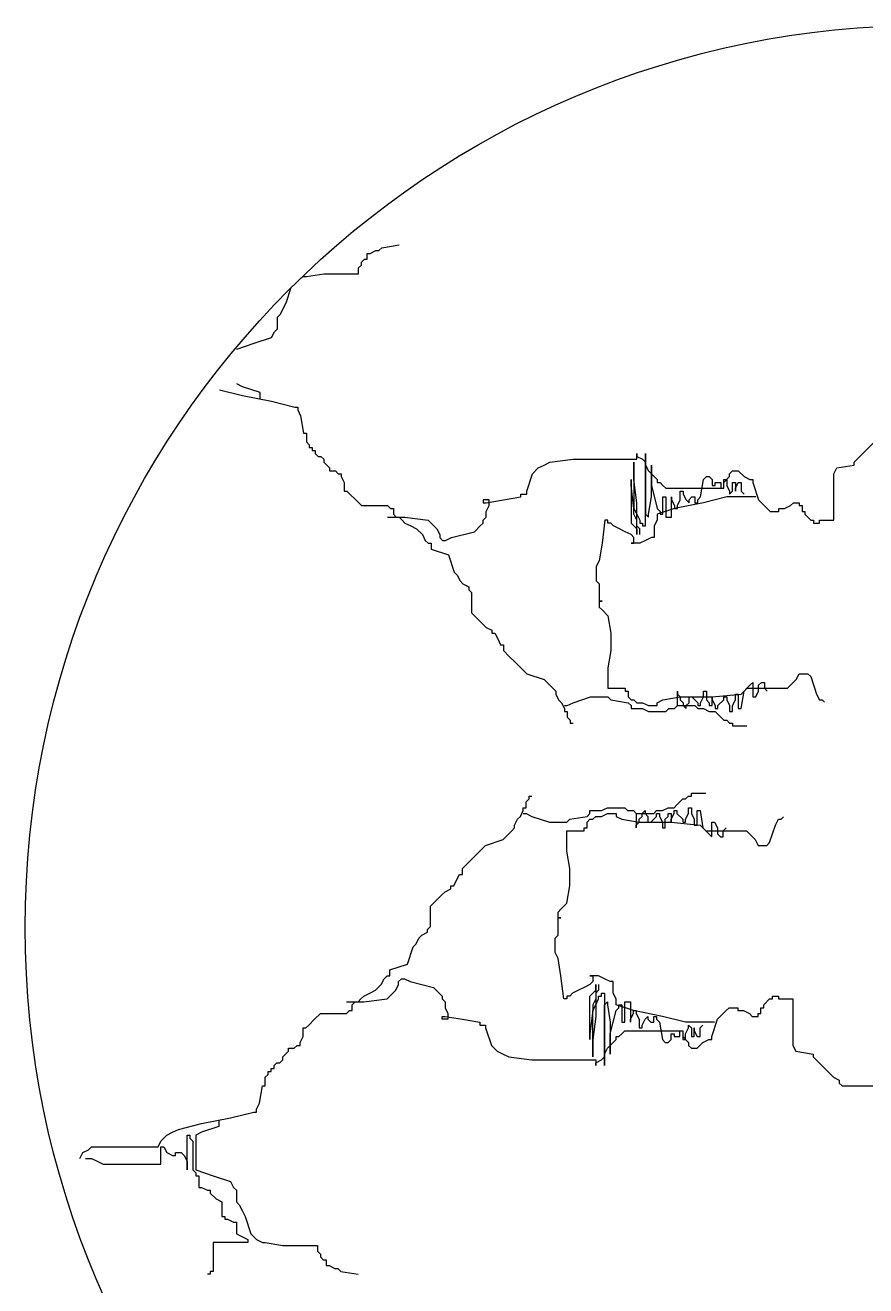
# Model space of a CAD drawing. Extents: x 5758 to 7778, y 3113 to 5109.
# Drawn here: x 5758 to 6405, y 4035 to 5004 of the extents above; entities that cross this region are included whole.
import ezdxf

# ---------------------------------------------------------------- set-up
doc = ezdxf.new("R2010")
doc.units = 0
doc.header["$LTSCALE"] = 100
doc.header["$MEASUREMENT"] = 0
doc.layers.add('BH', color=3, linetype='CONTINUOUS')
doc.layers.add('TEXT', color=3, linetype='CONTINUOUS')

msp = doc.modelspace()

# ---------------------------------------------------------------- linework, layer by layer
at = {"layer": 'BH', "color": 3}
for p, q in [((6021.1, 4828.75), (6023.33, 4828.75)), ((6021.1, 4824.29), (6021.1, 4828.75)), ((6023.33, 4828.75), (6027.79, 4830.98)), ((6027.79, 4830.98), (6030.02, 4830.98)), ((6030.02, 4830.98), (6032.25, 4833.2)), ((6032.25, 4833.2), (6045.64, 4835.43)), ((6014.41, 4817.6), (6016.64, 4819.83)), ((6016.64, 4822.06), (6018.87, 4824.29)), ((6016.64, 4819.83), (6016.64, 4822.06)), ((6018.87, 4824.29), (6021.1, 4824.29)), ((5970.17, 4809.99), (5972.02, 4810.91)), ((5972.02, 4810.91), (5974.25, 4810.91)), ((5974.25, 4810.91), (5987.63, 4813.14)), ((5987.63, 4813.14), (6014.41, 4813.14)), ((6014.41, 4813.14), (6014.41, 4817.6)), ((5958.63, 4790.85), (5962.52, 4802.5)), ((5956.4, 4786.39), (5958.63, 4790.85)), ((5951.94, 4779.7), (5954.17, 4781.93)), ((5951.94, 4770.79), (5951.94, 4779.7)), ((5954.17, 4781.93), (5956.4, 4786.39)), ((5949.71, 4768.56), (5951.94, 4770.79)), ((5934.09, 4759.64), (5947.48, 4764.1)), ((5947.48, 4764.1), (5949.71, 4768.56)), ((5920.7, 4755.18), (5934.09, 4759.64)), ((5907.32, 4723.97), (5925.16, 4719.52)), ((5925.16, 4726.2), (5920.7, 4728.43)), ((5938.55, 4721.75), (5925.16, 4726.2)), ((5938.55, 4717.29), (5938.55, 4721.75)), ((5925.16, 4719.52), (5947.48, 4715.06)), ((5947.48, 4715.06), (5965.32, 4710.6)), ((5965.32, 4710.6), (5967.55, 4710.6)), ((5967.55, 4710.6), (5967.55, 4708.37)), ((5967.55, 4708.37), (5969.79, 4703.91)), ((5969.79, 4703.91), (5972.02, 4690.54)), ((5972.02, 4690.54), (5974.25, 4690.54)), ((5974.25, 4690.54), (5974.25, 4683.85)), ((5974.25, 4683.85), (5976.48, 4681.62)), ((6398.14, 4670.47), (6411.52, 4683.85)), ((5976.48, 4681.62), (5976.48, 4679.39)), ((5976.48, 4679.39), (5978.71, 4679.39)), ((5978.71, 4679.39), (5978.71, 4677.16)), ((5978.71, 4677.16), (5980.94, 4677.16)), ((5980.94, 4677.16), (5980.94, 4674.93)), ((5980.94, 4674.93), (5983.17, 4672.7)), ((6228.58, 4674.93), (6228.58, 4672.7)), ((6228.58, 4670.47), (6228.58, 4674.93)), ((6235.27, 4674.93), (6235.27, 4628.12)), ((6235.27, 4619.2), (6235.27, 4674.93)), ((5983.17, 4672.7), (5985.4, 4672.7)), ((5985.4, 4672.7), (5987.63, 4670.47)), ((5987.63, 4670.47), (5987.63, 4668.25)), ((5987.63, 4668.25), (5989.86, 4666.02)), ((5989.86, 4666.02), (5992.09, 4663.79)), ((5992.09, 4663.79), (5992.09, 4661.56)), ((6148.26, 4659.33), (6152.73, 4663.79)), ((6152.73, 4663.79), (6157.19, 4666.02)), ((6157.19, 4666.02), (6161.65, 4668.25)), ((6161.65, 4668.25), (6179.5, 4670.47)), ((6179.5, 4670.47), (6228.58, 4670.47)), ((6226.35, 4668.25), (6226.35, 4632.58)), ((6226.35, 4654.87), (6226.35, 4668.25)), ((6228.58, 4672.7), (6233.04, 4670.47)), ((6233.04, 4670.47), (6235.27, 4668.25)), ((6235.27, 4668.25), (6235.27, 4666.02)), ((6235.27, 4666.02), (6237.5, 4661.56)), ((6239.74, 4666.02), (6239.74, 4650.41)), ((6239.74, 4641.5), (6239.74, 4666.02)), ((6380.29, 4659.33), (6382.52, 4663.79)), ((6382.52, 4663.79), (6395.91, 4666.02)), ((6395.91, 4668.25), (6398.14, 4670.47)), ((6395.91, 4666.02), (6395.91, 4668.25)), ((5992.09, 4661.56), (5996.56, 4661.56)), ((5996.56, 4661.56), (5998.79, 4659.33)), ((5998.79, 4659.33), (6001.02, 4659.33)), ((6001.02, 4659.33), (6001.02, 4657.1)), ((6001.02, 4657.1), (6003.25, 4652.64)), ((6143.8, 4645.95), (6148.26, 4659.33)), ((6224.12, 4650.41), (6224.12, 4654.87)), ((6224.12, 4654.87), (6224.12, 4621.43)), ((6228.58, 4637.04), (6226.35, 4654.87)), ((6237.5, 4661.56), (6241.97, 4657.1)), ((6241.97, 4657.1), (6244.2, 4654.87)), ((6244.2, 4654.87), (6244.2, 4652.64)), ((6277.66, 4641.5), (6279.89, 4654.87)), ((6279.89, 4654.87), (6282.12, 4657.1)), ((6282.12, 4657.1), (6284.36, 4657.1)), ((6284.36, 4657.1), (6286.59, 4654.87)), ((6286.59, 4654.87), (6286.59, 4650.41)), ((6295.51, 4652.64), (6299.97, 4657.1)), ((6295.51, 4654.87), (6297.74, 4654.87)), ((6295.51, 4648.18), (6295.51, 4654.87)), ((6297.74, 4654.87), (6297.74, 4650.41)), ((6299.97, 4659.33), (6302.2, 4661.56)), ((6299.97, 4657.1), (6299.97, 4659.33)), ((6302.2, 4661.56), (6306.67, 4661.56)), ((6306.67, 4661.56), (6311.13, 4657.1)), ((6311.13, 4657.1), (6315.59, 4654.87)), ((6315.59, 4654.87), (6317.82, 4654.87)), ((6317.82, 4654.87), (6317.82, 4652.64)), ((6380.29, 4623.66), (6380.29, 4659.33)), ((6003.25, 4652.64), (6003.25, 4645.95)), ((6003.25, 4645.95), (6005.48, 4645.95)), ((6005.48, 4645.95), (6007.71, 4643.72)), ((6143.8, 4643.72), (6143.8, 4645.95)), ((6226.35, 4632.58), (6224.12, 4650.41)), ((6239.74, 4650.41), (6244.2, 4632.58)), ((6244.2, 4652.64), (6246.43, 4652.64)), ((6246.43, 4652.64), (6248.66, 4650.41)), ((6248.66, 4650.41), (6250.89, 4648.18)), ((6250.89, 4648.18), (6295.51, 4648.18)), ((6262.05, 4645.95), (6264.28, 4645.95)), ((6262.05, 4639.27), (6262.05, 4645.95)), ((6264.28, 4645.95), (6264.28, 4643.72)), ((6286.59, 4650.41), (6288.82, 4650.41)), ((6288.82, 4652.64), (6293.28, 4652.64)), ((6288.82, 4650.41), (6288.82, 4652.64)), ((6293.28, 4652.64), (6293.28, 4648.18)), ((6293.28, 4648.18), (6295.51, 4648.18)), ((6295.51, 4648.18), (6295.51, 4652.64)), ((6297.74, 4650.41), (6299.97, 4645.95)), ((6299.97, 4643.72), (6302.2, 4645.95)), ((6299.97, 4645.95), (6299.97, 4643.72)), ((6302.2, 4652.64), (6304.43, 4652.64)), ((6302.2, 4645.95), (6302.2, 4652.64)), ((6304.43, 4648.18), (6306.67, 4652.64)), ((6304.43, 4652.64), (6304.43, 4645.95)), ((6304.43, 4645.95), (6304.43, 4648.18)), ((6306.67, 4652.64), (6308.9, 4652.64)), ((6308.9, 4652.64), (6308.9, 4645.95)), ((6308.9, 4645.95), (6311.13, 4643.72)), ((6317.82, 4652.64), (6322.28, 4639.27)), ((6007.71, 4643.72), (6012.17, 4639.27)), ((6012.17, 4639.27), (6016.64, 4634.81)), ((6016.64, 4634.81), (6036.71, 4634.81)), ((6036.71, 4634.81), (6038.95, 4632.58)), ((6110.34, 4639.27), (6110.34, 4637.04)), ((6114.8, 4639.27), (6110.34, 4639.27)), ((6110.34, 4637.04), (6112.57, 4637.04)), ((6112.57, 4637.04), (6125.95, 4639.27)), ((6112.57, 4630.35), (6114.8, 4634.81)), ((6114.8, 4634.81), (6114.8, 4639.27)), ((6125.95, 4639.27), (6139.34, 4641.5)), ((6139.34, 4643.72), (6143.8, 4643.72)), ((6139.34, 4641.5), (6139.34, 4643.72)), ((6228.58, 4612.52), (6228.58, 4637.04)), ((6237.5, 4628.12), (6239.74, 4641.5)), ((6248.66, 4641.5), (6250.89, 4641.5)), ((6248.66, 4628.12), (6248.66, 4641.5)), ((6250.89, 4641.5), (6250.89, 4625.89)), ((6255.35, 4641.5), (6255.35, 4639.27)), ((6255.35, 4625.89), (6255.35, 4641.5)), ((6255.35, 4639.27), (6257.58, 4634.81)), ((6279.89, 4637.04), (6257.58, 4632.58)), ((6257.58, 4634.81), (6257.58, 4632.58)), ((6259.81, 4634.81), (6262.05, 4639.27)), ((6259.81, 4632.58), (6259.81, 4634.81)), ((6264.28, 4643.72), (6266.51, 4639.27)), ((6266.51, 4639.27), (6268.74, 4637.04)), ((6268.74, 4639.27), (6270.97, 4641.5)), ((6268.74, 4637.04), (6268.74, 4639.27)), ((6270.97, 4641.5), (6273.2, 4641.5)), ((6273.2, 4641.5), (6273.2, 4637.04)), ((6273.2, 4637.04), (6275.43, 4637.04)), ((6275.43, 4639.27), (6277.66, 4641.5)), ((6275.43, 4637.04), (6275.43, 4639.27)), ((6297.74, 4641.5), (6279.89, 4637.04)), ((6320.05, 4641.5), (6297.74, 4641.5)), ((6322.28, 4639.27), (6328.98, 4632.58)), ((6342.36, 4632.58), (6346.82, 4634.81)), ((6346.82, 4634.81), (6349.05, 4637.04)), ((6349.05, 4637.04), (6353.52, 4637.04)), ((6353.52, 4637.04), (6353.52, 4634.81)), ((6353.52, 4634.81), (6355.75, 4634.81)), ((6355.75, 4634.81), (6355.75, 4630.35)), ((6036.71, 4625.89), (6050.1, 4625.89)), ((6038.95, 4632.58), (6041.18, 4632.58)), ((6041.18, 4632.58), (6041.18, 4628.12)), ((6041.18, 4628.12), (6043.41, 4625.89)), ((6043.41, 4625.89), (6045.64, 4625.89)), ((6045.64, 4625.89), (6047.87, 4623.66)), ((6050.1, 4625.89), (6067.95, 4623.66)), ((6110.34, 4623.66), (6112.57, 4625.89)), ((6112.57, 4625.89), (6112.57, 4630.35)), ((6226.35, 4632.58), (6228.58, 4628.12)), ((6226.35, 4628.12), (6226.35, 4632.58)), ((6228.58, 4623.66), (6226.35, 4628.12)), ((6228.58, 4628.12), (6230.81, 4623.66)), ((6235.27, 4628.12), (6237.5, 4625.89)), ((6237.5, 4625.89), (6237.5, 4628.12)), ((6244.2, 4632.58), (6246.43, 4630.35)), ((6257.58, 4632.58), (6244.2, 4628.12)), ((6244.2, 4628.12), (6244.2, 4623.66)), ((6246.43, 4630.35), (6246.43, 4628.12)), ((6246.43, 4628.12), (6248.66, 4628.12)), ((6250.89, 4625.89), (6255.35, 4625.89)), ((6257.58, 4632.58), (6259.81, 4632.58)), ((6328.98, 4632.58), (6331.21, 4630.35)), ((6331.21, 4630.35), (6337.9, 4630.35)), ((6337.9, 4632.58), (6342.36, 4632.58)), ((6337.9, 4630.35), (6337.9, 4632.58)), ((6355.75, 4630.35), (6357.98, 4630.35)), ((6357.98, 4630.35), (6357.98, 4628.12)), ((6357.98, 4628.12), (6362.44, 4623.66)), ((6047.87, 4623.66), (6050.1, 4621.43)), ((6050.1, 4621.43), (6054.56, 4619.2)), ((6054.56, 4619.2), (6059.02, 4616.97)), ((6059.02, 4616.97), (6063.49, 4612.52)), ((6067.95, 4623.66), (6072.41, 4619.2)), ((6072.41, 4619.2), (6074.64, 4616.97)), ((6074.64, 4616.97), (6076.87, 4612.52)), ((6103.64, 4614.75), (6108.11, 4619.2)), ((6108.11, 4619.2), (6110.34, 4621.43)), ((6110.34, 4621.43), (6110.34, 4623.66)), ((6204.04, 4623.66), (6201.81, 4605.83)), ((6206.27, 4623.66), (6204.04, 4623.66)), ((6206.27, 4621.43), (6206.27, 4623.66)), ((6208.5, 4621.43), (6206.27, 4621.43)), ((6210.73, 4619.2), (6208.5, 4621.43)), ((6215.19, 4616.97), (6210.73, 4619.2)), ((6219.66, 4614.75), (6215.19, 4616.97)), ((6224.12, 4621.43), (6228.58, 4616.97)), ((6228.58, 4619.2), (6228.58, 4623.66)), ((6230.81, 4616.97), (6228.58, 4619.2)), ((6228.58, 4616.97), (6228.58, 4612.52)), ((6230.81, 4623.66), (6230.81, 4621.43)), ((6230.81, 4621.43), (6233.04, 4621.43)), ((6230.81, 4612.52), (6230.81, 4616.97)), ((6233.04, 4621.43), (6233.04, 4619.2)), ((6233.04, 4619.2), (6235.27, 4619.2)), ((6244.2, 4623.66), (6241.97, 4619.2)), ((6241.97, 4619.2), (6241.97, 4610.29)), ((6362.44, 4623.66), (6364.67, 4623.66)), ((6364.67, 4623.66), (6364.67, 4621.43)), ((6364.67, 4621.43), (6369.13, 4621.43)), ((6369.13, 4621.43), (6369.13, 4623.66)), ((6369.13, 4623.66), (6380.29, 4623.66)), ((6063.49, 4612.52), (6065.72, 4608.06)), ((6065.72, 4608.06), (6067.95, 4605.83)), ((6067.95, 4605.83), (6070.18, 4605.83)), ((6070.18, 4605.83), (6070.18, 4601.37)), ((6076.87, 4612.52), (6076.87, 4610.29)), ((6076.87, 4610.29), (6079.1, 4608.06)), ((6079.1, 4608.06), (6081.34, 4608.06)), ((6081.34, 4608.06), (6085.8, 4610.29)), ((6085.8, 4610.29), (6103.64, 4614.75)), ((6201.81, 4605.83), (6199.58, 4592.45)), ((6224.12, 4612.52), (6219.66, 4614.75)), ((6226.35, 4610.29), (6224.12, 4612.52)), ((6224.12, 4605.83), (6226.35, 4605.83)), ((6230.81, 4605.83), (6224.12, 4605.83)), ((6226.35, 4605.83), (6226.35, 4610.29)), ((6235.27, 4608.06), (6230.81, 4605.83)), ((6239.74, 4610.29), (6235.27, 4608.06)), ((6241.97, 4610.29), (6239.74, 4610.29)), ((6070.18, 4601.37), (6083.57, 4596.91)), ((6083.57, 4596.91), (6088.03, 4583.54)), ((6199.58, 4592.45), (6197.35, 4588)), ((6197.35, 4588), (6197.35, 4576.85)), ((6088.03, 4583.54), (6090.26, 4581.31)), ((6090.26, 4581.31), (6092.49, 4576.85)), ((6092.49, 4576.85), (6094.72, 4574.62)), ((6197.35, 4576.85), (6199.58, 4574.62)), ((6094.72, 4574.62), (6099.18, 4572.39)), ((6099.18, 4572.39), (6099.18, 4570.16)), ((6099.18, 4570.16), (6101.41, 4567.93)), ((6101.41, 4567.93), (6101.41, 4552.33)), ((6199.58, 4574.62), (6199.58, 4561.24)), ((6199.58, 4561.24), (6199.58, 4556.79)), ((6201.81, 4561.24), (6199.58, 4561.24)), ((6199.58, 4561.24), (6201.81, 4561.24)), ((6199.58, 4556.79), (6201.81, 4554.56)), ((6101.41, 4552.33), (6103.64, 4550.1)), ((6103.64, 4550.1), (6110.34, 4543.41)), ((6201.81, 4554.56), (6206.27, 4550.1)), ((6206.27, 4550.1), (6208.5, 4536.72)), ((6110.34, 4543.41), (6112.57, 4541.18)), ((6112.57, 4541.18), (6117.03, 4538.95)), ((6117.03, 4538.95), (6117.03, 4536.72)), ((6117.03, 4536.72), (6119.26, 4536.72)), ((6119.26, 4536.72), (6121.49, 4532.27)), ((6121.49, 4532.27), (6123.72, 4527.81)), ((6123.72, 4527.81), (6125.95, 4527.81)), ((6125.95, 4527.81), (6125.95, 4523.35)), ((6208.5, 4536.72), (6208.5, 4523.35)), ((6125.95, 4523.35), (6130.42, 4518.89)), ((6130.42, 4518.89), (6134.88, 4514.43)), ((6208.5, 4523.35), (6206.27, 4509.97)), ((6134.88, 4514.43), (6137.11, 4512.2)), ((6137.11, 4512.2), (6139.34, 4509.97)), ((6139.34, 4509.97), (6143.8, 4505.52)), ((6206.27, 4509.97), (6206.27, 4494.37)), ((6143.8, 4505.52), (6157.19, 4501.06)), ((6157.19, 4501.06), (6161.65, 4496.6)), ((6315.59, 4496.6), (6317.82, 4498.83)), ((6317.82, 4498.83), (6317.82, 4487.68)), ((6322.28, 4496.6), (6324.51, 4498.83)), ((6324.51, 4498.83), (6326.74, 4498.83)), ((6326.74, 4498.83), (6326.74, 4494.37)), ((6346.82, 4496.6), (6351.29, 4501.06)), ((6351.29, 4501.06), (6353.52, 4505.52)), ((6353.52, 4505.52), (6360.21, 4505.52)), ((6360.21, 4505.52), (6362.44, 4503.29)), ((6362.44, 4503.29), (6366.9, 4489.91)), ((6161.65, 4496.6), (6163.88, 4494.37)), ((6163.88, 4494.37), (6166.11, 4492.14)), ((6166.11, 4492.14), (6166.11, 4489.91)), ((6166.11, 4489.91), (6168.34, 4485.45)), ((6206.27, 4494.37), (6219.66, 4494.37)), ((6219.66, 4494.37), (6219.66, 4492.14)), ((6219.66, 4492.14), (6221.89, 4492.14)), ((6221.89, 4492.14), (6221.89, 4487.68)), ((6259.81, 4492.14), (6259.81, 4489.91)), ((6259.81, 4480.99), (6259.81, 4492.14)), ((6259.81, 4489.91), (6262.05, 4487.68)), ((6279.89, 4492.14), (6282.12, 4492.14)), ((6279.89, 4487.68), (6279.89, 4492.14)), ((6282.12, 4492.14), (6282.12, 4485.45)), ((6286.59, 4487.68), (6308.9, 4489.91)), ((6304.43, 4489.91), (6306.67, 4489.91)), ((6304.43, 4485.45), (6304.43, 4489.91)), ((6306.67, 4489.91), (6306.67, 4478.77)), ((6308.9, 4478.77), (6311.13, 4492.14)), ((6308.9, 4489.91), (6311.13, 4492.14)), ((6311.13, 4492.14), (6315.59, 4496.6)), ((6311.13, 4492.14), (6313.36, 4494.37)), ((6313.36, 4494.37), (6344.59, 4494.37)), ((6320.05, 4487.68), (6322.28, 4492.14)), ((6322.28, 4492.14), (6322.28, 4496.6)), ((6326.74, 4494.37), (6328.98, 4492.14)), ((6344.59, 4494.37), (6346.82, 4496.6)), ((6366.9, 4489.91), (6369.13, 4485.45)), ((6168.34, 4485.45), (6170.57, 4483.22)), ((6170.57, 4483.22), (6172.81, 4478.77)), ((6172.81, 4480.99), (6175.04, 4480.99)), ((6175.04, 4480.99), (6179.5, 4483.22)), ((6179.5, 4483.22), (6192.88, 4487.68)), ((6192.88, 4487.68), (6206.27, 4487.68)), ((6206.27, 4487.68), (6208.5, 4485.45)), ((6208.5, 4485.45), (6221.89, 4483.22)), ((6221.89, 4487.68), (6224.12, 4485.45)), ((6221.89, 4483.22), (6224.12, 4480.99)), ((6224.12, 4485.45), (6226.35, 4485.45)), ((6224.12, 4480.99), (6224.12, 4478.77)), ((6226.35, 4485.45), (6228.58, 4483.22)), ((6228.58, 4483.22), (6233.04, 4483.22)), ((6233.04, 4483.22), (6237.5, 4480.99)), ((6237.5, 4480.99), (6244.2, 4480.99)), ((6244.2, 4483.22), (6248.66, 4485.45)), ((6244.2, 4480.99), (6244.2, 4483.22)), ((6248.66, 4485.45), (6262.05, 4487.68)), ((6257.58, 4478.77), (6259.81, 4480.99)), ((6259.81, 4480.99), (6273.2, 4480.99)), ((6262.05, 4487.68), (6262.05, 4485.45)), ((6262.05, 4487.68), (6286.59, 4487.68)), ((6262.05, 4485.45), (6264.28, 4483.22)), ((6264.28, 4483.22), (6264.28, 4480.99)), ((6264.28, 4480.99), (6266.51, 4478.77)), ((6266.51, 4480.99), (6268.74, 4483.22)), ((6266.51, 4478.77), (6266.51, 4480.99)), ((6268.74, 4487.68), (6270.97, 4487.68)), ((6268.74, 4483.22), (6268.74, 4487.68)), ((6270.97, 4487.68), (6273.2, 4485.45)), ((6273.2, 4485.45), (6275.43, 4483.22)), ((6273.2, 4480.99), (6275.43, 4478.77)), ((6275.43, 4483.22), (6275.43, 4480.99)), ((6275.43, 4480.99), (6277.66, 4480.99)), ((6277.66, 4483.22), (6279.89, 4487.68)), ((6277.66, 4480.99), (6277.66, 4483.22)), ((6282.12, 4485.45), (6284.36, 4483.22)), ((6284.36, 4483.22), (6284.36, 4480.99)), ((6284.36, 4480.99), (6286.59, 4480.99)), ((6286.59, 4487.68), (6286.59, 4485.45)), ((6286.59, 4480.99), (6286.59, 4487.68)), ((6286.59, 4485.45), (6288.82, 4480.99)), ((6288.82, 4480.99), (6288.82, 4478.77)), ((6291.05, 4480.99), (6295.51, 4485.45)), ((6291.05, 4478.77), (6291.05, 4480.99)), ((6295.51, 4487.68), (6297.74, 4487.68)), ((6295.51, 4485.45), (6295.51, 4487.68)), ((6297.74, 4487.68), (6297.74, 4485.45)), ((6297.74, 4485.45), (6299.97, 4480.99)), ((6299.97, 4480.99), (6299.97, 4476.54)), ((6302.2, 4480.99), (6304.43, 4485.45)), ((6302.2, 4476.54), (6302.2, 4480.99)), ((6317.82, 4487.68), (6320.05, 4487.68)), ((6369.13, 4485.45), (6371.36, 4485.45)), ((6371.36, 4485.45), (6373.15, 4483.67)), ((6172.81, 4478.77), (6172.81, 4476.54)), ((6172.81, 4476.54), (6175.04, 4476.54)), ((6175.04, 4476.54), (6175.04, 4472.08)), ((6175.04, 4472.08), (6177.27, 4469.85)), ((6177.27, 4469.85), (6177.27, 4467.62)), ((6224.12, 4478.77), (6233.04, 4478.77)), ((6233.04, 4478.77), (6237.5, 4476.54)), ((6237.5, 4476.54), (6250.89, 4476.54)), ((6250.89, 4476.54), (6253.12, 4478.77)), ((6253.12, 4478.77), (6257.58, 4478.77)), ((6275.43, 4478.77), (6279.89, 4478.77)), ((6279.89, 4478.77), (6284.36, 4476.54)), ((6284.36, 4476.54), (6288.82, 4476.54)), ((6288.82, 4478.77), (6291.05, 4478.77)), ((6288.82, 4476.54), (6291.05, 4474.31)), ((6291.05, 4474.31), (6293.28, 4472.08)), ((6293.28, 4472.08), (6295.51, 4469.85)), ((6295.51, 4469.85), (6297.74, 4469.85)), ((6297.74, 4469.85), (6299.97, 4467.62)), ((6299.97, 4476.54), (6302.2, 4476.54)), ((6306.67, 4478.77), (6308.9, 4478.77)), ((6177.27, 4467.62), (6179.5, 4467.62)), ((6299.97, 4467.62), (6302.2, 4467.62)), ((6302.2, 4467.62), (6302.2, 4465.39)), ((6302.2, 4465.39), (6313.36, 4465.39)), ((6145.64, 4411.41), (6147.88, 4411.41)), ((6145.64, 4409.18), (6145.64, 4411.41)), ((6266.12, 4409.18), (6268.35, 4411.41)), ((6268.35, 4411.41), (6270.58, 4411.41)), ((6270.58, 4413.64), (6281.74, 4413.64)), ((6270.58, 4411.41), (6270.58, 4413.64)), ((6141.18, 4402.5), (6143.41, 4402.5)), ((6141.18, 4400.27), (6141.18, 4402.5)), ((6143.41, 4406.95), (6145.64, 4409.18)), ((6143.41, 4402.5), (6143.41, 4406.95)), ((6201.42, 4400.27), (6205.88, 4402.5)), ((6205.88, 4402.5), (6219.27, 4402.5)), ((6219.27, 4402.5), (6221.5, 4400.27)), ((6248.27, 4400.27), (6252.73, 4402.5)), ((6252.73, 4402.5), (6257.19, 4402.5)), ((6257.19, 4402.5), (6259.43, 4404.72)), ((6259.43, 4404.72), (6261.66, 4406.95)), ((6261.66, 4406.95), (6263.89, 4409.18)), ((6263.89, 4409.18), (6266.12, 4409.18)), ((6268.35, 4402.5), (6270.58, 4402.5)), ((6268.35, 4398.04), (6268.35, 4402.5)), ((6270.58, 4402.5), (6270.58, 4398.04)), ((6134.49, 4389.12), (6136.72, 4393.58)), ((6136.72, 4393.58), (6138.95, 4395.81)), ((6138.95, 4395.81), (6141.18, 4400.27)), ((6141.18, 4398.04), (6143.41, 4398.04)), ((6143.41, 4398.04), (6147.88, 4395.81)), ((6147.88, 4395.81), (6161.26, 4391.35)), ((6174.65, 4391.35), (6176.88, 4393.58)), ((6176.88, 4393.58), (6190.26, 4395.81)), ((6190.26, 4395.81), (6192.5, 4398.04)), ((6190.26, 4391.35), (6192.5, 4393.58)), ((6192.5, 4400.27), (6201.42, 4400.27)), ((6192.5, 4398.04), (6192.5, 4400.27)), ((6192.5, 4393.58), (6194.73, 4393.58)), ((6194.73, 4393.58), (6196.96, 4395.81)), ((6196.96, 4395.81), (6201.42, 4395.81)), ((6201.42, 4395.81), (6205.88, 4398.04)), ((6205.88, 4398.04), (6212.57, 4398.04)), ((6212.57, 4398.04), (6212.57, 4395.81)), ((6212.57, 4395.81), (6217.04, 4393.58)), ((6217.04, 4393.58), (6230.42, 4391.35)), ((6221.5, 4400.27), (6225.96, 4400.27)), ((6225.96, 4400.27), (6228.19, 4398.04)), ((6228.19, 4398.04), (6241.58, 4398.04)), ((6228.19, 4398.04), (6228.19, 4386.89)), ((6230.42, 4393.58), (6232.65, 4395.81)), ((6230.42, 4391.35), (6230.42, 4393.58)), ((6232.65, 4398.04), (6234.88, 4400.27)), ((6232.65, 4395.81), (6232.65, 4398.04)), ((6234.88, 4400.27), (6234.88, 4398.04)), ((6234.88, 4398.04), (6237.12, 4395.81)), ((6237.12, 4395.81), (6237.12, 4391.35)), ((6239.35, 4391.35), (6241.58, 4393.58)), ((6241.58, 4398.04), (6243.81, 4400.27)), ((6241.58, 4393.58), (6243.81, 4395.81)), ((6243.81, 4400.27), (6248.27, 4400.27)), ((6243.81, 4398.04), (6246.04, 4398.04)), ((6243.81, 4395.81), (6243.81, 4398.04)), ((6246.04, 4398.04), (6246.04, 4395.81)), ((6246.04, 4395.81), (6248.27, 4391.35)), ((6250.5, 4393.58), (6252.73, 4395.81)), ((6250.5, 4386.89), (6250.5, 4393.58)), ((6252.73, 4398.04), (6254.96, 4398.04)), ((6252.73, 4395.81), (6252.73, 4398.04)), ((6254.96, 4393.58), (6257.19, 4398.04)), ((6254.96, 4398.04), (6254.96, 4391.35)), ((6254.96, 4391.35), (6254.96, 4393.58)), ((6257.19, 4400.27), (6259.43, 4400.27)), ((6257.19, 4398.04), (6257.19, 4400.27)), ((6259.43, 4400.27), (6259.43, 4398.04)), ((6259.43, 4398.04), (6263.89, 4393.58)), ((6263.89, 4393.58), (6263.89, 4391.35)), ((6266.12, 4393.58), (6268.35, 4398.04)), ((6266.12, 4391.35), (6266.12, 4393.58)), ((6270.58, 4398.04), (6272.81, 4393.58)), ((6272.81, 4393.58), (6272.81, 4389.12)), ((6275.04, 4400.27), (6277.27, 4400.27)), ((6275.04, 4389.12), (6275.04, 4400.27)), ((6277.27, 4400.27), (6279.5, 4386.89)), ((6335.28, 4389.12), (6337.51, 4393.58)), ((6337.51, 4393.58), (6339.74, 4393.58)), ((6339.74, 4393.58), (6341.53, 4395.37)), ((6125.57, 4377.97), (6130.03, 4382.43)), ((6130.03, 4382.43), (6132.26, 4384.66)), ((6132.26, 4384.66), (6134.49, 4386.89)), ((6134.49, 4386.89), (6134.49, 4389.12)), ((6161.26, 4391.35), (6174.65, 4391.35)), ((6174.65, 4384.66), (6188.03, 4384.66)), ((6174.65, 4369.06), (6174.65, 4384.66)), ((6188.03, 4386.89), (6190.26, 4386.89)), ((6188.03, 4384.66), (6188.03, 4386.89)), ((6190.26, 4386.89), (6190.26, 4391.35)), ((6228.19, 4389.12), (6230.42, 4391.35)), ((6228.19, 4386.89), (6228.19, 4389.12)), ((6230.42, 4391.35), (6254.96, 4391.35)), ((6237.12, 4391.35), (6239.35, 4391.35)), ((6248.27, 4391.35), (6248.27, 4386.89)), ((6248.27, 4386.89), (6250.5, 4386.89)), ((6254.96, 4391.35), (6277.27, 4389.12)), ((6263.89, 4391.35), (6266.12, 4391.35)), ((6272.81, 4389.12), (6275.04, 4389.12)), ((6277.27, 4389.12), (6279.5, 4386.89)), ((6279.5, 4386.89), (6283.97, 4382.43)), ((6279.5, 4386.89), (6281.74, 4384.66)), ((6281.74, 4384.66), (6312.97, 4384.66)), ((6283.97, 4382.43), (6286.2, 4380.2)), ((6286.2, 4391.35), (6288.43, 4391.35)), ((6286.2, 4380.2), (6286.2, 4391.35)), ((6288.43, 4391.35), (6290.66, 4386.89)), ((6290.66, 4386.89), (6290.66, 4382.43)), ((6290.66, 4382.43), (6292.89, 4380.2)), ((6295.12, 4384.66), (6297.35, 4386.89)), ((6295.12, 4380.2), (6295.12, 4384.66)), ((6312.97, 4384.66), (6315.2, 4382.43)), ((6315.2, 4382.43), (6319.66, 4377.97)), ((6330.82, 4375.74), (6335.28, 4389.12)), ((6107.72, 4369.06), (6112.18, 4373.52)), ((6112.18, 4373.52), (6125.57, 4377.97)), ((6292.89, 4380.2), (6295.12, 4380.2)), ((6319.66, 4377.97), (6321.89, 4373.52)), ((6321.89, 4373.52), (6328.59, 4373.52)), ((6328.59, 4373.52), (6330.82, 4375.74)), ((6098.79, 4360.14), (6103.26, 4364.6)), ((6103.26, 4364.6), (6105.49, 4366.83)), ((6105.49, 4366.83), (6107.72, 4369.06)), ((6176.88, 4355.68), (6174.65, 4369.06)), ((6094.33, 4355.68), (6098.79, 4360.14)), ((6094.33, 4351.22), (6094.33, 4355.68)), ((6176.88, 4342.31), (6176.88, 4355.68)), ((6087.64, 4342.31), (6089.87, 4346.77)), ((6089.87, 4346.77), (6092.1, 4351.22)), ((6092.1, 4351.22), (6094.33, 4351.22)), ((6072.02, 4328.93), (6078.71, 4335.62)), ((6078.71, 4335.62), (6080.95, 4337.85)), ((6080.95, 4337.85), (6085.41, 4340.08)), ((6085.41, 4342.31), (6087.64, 4342.31)), ((6085.41, 4340.08), (6085.41, 4342.31)), ((6174.65, 4328.93), (6176.88, 4342.31)), ((6069.79, 4326.7), (6072.02, 4328.93)), ((6069.79, 4311.1), (6069.79, 4326.7)), ((6167.95, 4322.24), (6170.19, 4324.47)), ((6170.19, 4324.47), (6174.65, 4328.93)), ((6167.95, 4317.79), (6167.95, 4322.24)), ((6167.95, 4304.41), (6167.95, 4317.79)), ((6170.19, 4317.79), (6167.95, 4317.79)), ((6167.95, 4317.79), (6170.19, 4317.79)), ((6063.1, 4304.41), (6067.56, 4306.64)), ((6067.56, 4308.87), (6069.79, 4311.1)), ((6067.56, 4306.64), (6067.56, 4308.87)), ((6051.94, 4282.12), (6056.4, 4295.49)), ((6056.4, 4295.49), (6058.64, 4297.72)), ((6058.64, 4297.72), (6060.87, 4302.18)), ((6060.87, 4302.18), (6063.1, 4304.41)), ((6165.72, 4302.18), (6167.95, 4304.41)), ((6165.72, 4291.04), (6165.72, 4302.18)), ((6167.95, 4286.58), (6165.72, 4291.04)), ((6170.19, 4273.2), (6167.95, 4286.58)), ((6038.56, 4277.66), (6051.94, 4282.12)), ((6038.56, 4273.2), (6038.56, 4277.66)), ((6027.4, 4262.06), (6031.86, 4266.52)), ((6031.86, 4266.52), (6034.09, 4270.97)), ((6034.09, 4270.97), (6036.33, 4273.2)), ((6036.33, 4273.2), (6038.56, 4273.2)), ((6043.02, 4262.06), (6045.25, 4266.52)), ((6045.25, 4268.74), (6047.48, 4270.97)), ((6045.25, 4266.52), (6045.25, 4268.74)), ((6047.48, 4270.97), (6049.71, 4270.97)), ((6049.71, 4270.97), (6054.17, 4268.74)), ((6054.17, 4268.74), (6072.02, 4264.29)), ((6172.42, 4255.37), (6170.19, 4273.2)), ((6192.5, 4266.52), (6188.03, 4264.29)), ((6192.5, 4273.2), (6194.73, 4273.2)), ((6199.19, 4273.2), (6192.5, 4273.2)), ((6194.73, 4268.74), (6192.5, 4266.52)), ((6194.73, 4273.2), (6194.73, 4268.74)), ((6196.96, 4266.52), (6196.96, 4241.99)), ((6196.96, 4262.06), (6196.96, 4266.52)), ((6203.65, 4270.97), (6199.19, 4273.2)), ((6199.19, 4266.52), (6199.19, 4262.06)), ((6208.11, 4268.74), (6203.65, 4270.97)), ((6210.34, 4268.74), (6208.11, 4268.74)), ((6210.34, 4259.83), (6210.34, 4268.74)), ((6016.25, 4255.37), (6018.48, 4257.6)), ((6018.48, 4257.6), (6022.94, 4259.83)), ((6022.94, 4259.83), (6027.4, 4262.06)), ((6036.33, 4255.37), (6040.79, 4259.83)), ((6040.79, 4259.83), (6043.02, 4262.06)), ((6072.02, 4264.29), (6076.48, 4259.83)), ((6076.48, 4259.83), (6078.71, 4257.6)), ((6078.71, 4257.6), (6078.71, 4255.37)), ((6174.65, 4257.6), (6174.65, 4255.37)), ((6176.88, 4257.6), (6174.65, 4257.6)), ((6179.11, 4259.83), (6176.88, 4257.6)), ((6183.57, 4262.06), (6179.11, 4259.83)), ((6188.03, 4264.29), (6183.57, 4262.06)), ((6192.5, 4257.6), (6196.96, 4262.06)), ((6192.5, 4224.16), (6192.5, 4257.6)), ((6199.19, 4262.06), (6196.96, 4259.83)), ((6196.96, 4259.83), (6196.96, 4255.37)), ((6199.19, 4255.37), (6199.19, 4257.6)), ((6199.19, 4257.6), (6201.42, 4257.6)), ((6201.42, 4259.83), (6203.65, 4259.83)), ((6201.42, 4257.6), (6201.42, 4259.83)), ((6203.65, 4259.83), (6203.65, 4204.1)), ((6212.57, 4255.37), (6210.34, 4259.83)), ((6333.05, 4255.37), (6333.05, 4257.6)), ((6333.05, 4257.6), (6337.51, 4257.6)), ((6337.51, 4257.6), (6337.51, 4255.37)), ((6005.09, 4253.14), (6018.48, 4253.14)), ((6005.09, 4244.22), (6007.32, 4246.45)), ((6007.32, 4246.45), (6009.55, 4246.45)), ((6009.55, 4250.91), (6011.78, 4253.14)), ((6009.55, 4246.45), (6009.55, 4250.91)), ((6011.78, 4253.14), (6014.02, 4253.14)), ((6014.02, 4253.14), (6016.25, 4255.37)), ((6018.48, 4253.14), (6036.33, 4255.37)), ((6078.71, 4255.37), (6080.95, 4253.14)), ((6080.95, 4253.14), (6080.95, 4248.68)), ((6080.95, 4248.68), (6083.18, 4244.22)), ((6174.65, 4255.37), (6172.42, 4255.37)), ((6194.73, 4246.45), (6192.5, 4228.62)), ((6196.96, 4255.37), (6194.73, 4250.91)), ((6194.73, 4246.45), (6196.96, 4250.91)), ((6194.73, 4250.91), (6194.73, 4246.45)), ((6194.73, 4210.79), (6194.73, 4246.45)), ((6196.96, 4250.91), (6199.19, 4255.37)), ((6203.65, 4250.91), (6205.88, 4253.14)), ((6203.65, 4204.1), (6203.65, 4250.91)), ((6205.88, 4253.14), (6205.88, 4250.91)), ((6205.88, 4250.91), (6208.11, 4237.54)), ((6208.11, 4228.62), (6212.57, 4246.45)), ((6212.57, 4250.91), (6212.57, 4255.37)), ((6225.96, 4246.45), (6212.57, 4250.91)), ((6212.57, 4246.45), (6214.81, 4248.68)), ((6214.81, 4250.91), (6217.04, 4250.91)), ((6214.81, 4248.68), (6214.81, 4250.91)), ((6217.04, 4250.91), (6217.04, 4237.54)), ((6219.27, 4253.14), (6223.73, 4253.14)), ((6219.27, 4237.54), (6219.27, 4253.14)), ((6223.73, 4253.14), (6223.73, 4237.54)), ((6225.96, 4246.45), (6228.19, 4246.45)), ((6225.96, 4244.22), (6225.96, 4246.45)), ((6248.27, 4241.99), (6225.96, 4246.45)), ((6228.19, 4246.45), (6228.19, 4244.22)), ((6290.66, 4239.77), (6297.35, 4246.45)), ((6297.35, 4246.45), (6299.58, 4248.68)), ((6299.58, 4248.68), (6306.28, 4248.68)), ((6306.28, 4248.68), (6306.28, 4246.45)), ((6306.28, 4246.45), (6310.74, 4246.45)), ((6310.74, 4246.45), (6315.2, 4244.22)), ((6324.12, 4248.68), (6326.35, 4248.68)), ((6324.12, 4244.22), (6324.12, 4248.68)), ((6326.35, 4250.91), (6330.82, 4255.37)), ((6326.35, 4248.68), (6326.35, 4250.91)), ((6330.82, 4255.37), (6333.05, 4255.37)), ((6337.51, 4255.37), (6348.67, 4255.37)), ((6348.67, 4255.37), (6348.67, 4219.7)), ((5976.09, 4235.31), (5980.55, 4239.77)), ((5980.55, 4239.77), (5985.01, 4244.22)), ((5985.01, 4244.22), (6005.09, 4244.22)), ((6078.71, 4241.99), (6080.95, 4241.99)), ((6078.71, 4239.77), (6078.71, 4241.99)), ((6083.18, 4239.77), (6078.71, 4239.77)), ((6080.95, 4241.99), (6094.33, 4239.77)), ((6083.18, 4244.22), (6083.18, 4239.77)), ((6094.33, 4239.77), (6107.72, 4237.54)), ((6107.72, 4237.54), (6107.72, 4235.31)), ((6196.96, 4241.99), (6194.73, 4224.16)), ((6208.11, 4237.54), (6208.11, 4213.02)), ((6217.04, 4237.54), (6219.27, 4237.54)), ((6223.73, 4239.77), (6225.96, 4244.22)), ((6223.73, 4237.54), (6223.73, 4239.77)), ((6228.19, 4244.22), (6230.42, 4239.77)), ((6230.42, 4239.77), (6230.42, 4233.08)), ((6232.65, 4235.31), (6234.88, 4239.77)), ((6234.88, 4239.77), (6237.12, 4241.99)), ((6237.12, 4241.99), (6237.12, 4239.77)), ((6237.12, 4239.77), (6239.35, 4237.54)), ((6239.35, 4237.54), (6241.58, 4237.54)), ((6241.58, 4241.99), (6243.81, 4241.99)), ((6241.58, 4237.54), (6241.58, 4241.99)), ((6243.81, 4241.99), (6243.81, 4239.77)), ((6243.81, 4239.77), (6246.04, 4237.54)), ((6246.04, 4237.54), (6248.27, 4224.16)), ((6266.12, 4237.54), (6248.27, 4241.99)), ((6288.43, 4237.54), (6266.12, 4237.54)), ((6286.2, 4226.39), (6290.66, 4239.77)), ((6315.2, 4244.22), (6317.43, 4241.99)), ((6317.43, 4241.99), (6321.89, 4241.99)), ((6321.89, 4244.22), (6324.12, 4244.22)), ((6321.89, 4241.99), (6321.89, 4244.22)), ((5971.63, 4233.08), (5973.86, 4233.08)), ((5971.63, 4226.39), (5971.63, 4233.08)), ((5973.86, 4233.08), (5976.09, 4235.31)), ((6107.72, 4235.31), (6112.18, 4235.31)), ((6112.18, 4235.31), (6112.18, 4233.08)), ((6112.18, 4233.08), (6116.64, 4219.7)), ((6192.5, 4228.62), (6192.5, 4224.16)), ((6208.11, 4213.02), (6208.11, 4228.62)), ((6214.81, 4226.39), (6217.04, 4228.62)), ((6217.04, 4228.62), (6219.27, 4230.85)), ((6219.27, 4230.85), (6263.89, 4230.85)), ((6230.42, 4233.08), (6232.65, 4233.08)), ((6232.65, 4233.08), (6232.65, 4235.31)), ((6254.96, 4228.62), (6257.19, 4228.62)), ((6254.96, 4224.16), (6254.96, 4228.62)), ((6257.19, 4228.62), (6257.19, 4226.39)), ((6261.66, 4230.85), (6263.89, 4230.85)), ((6261.66, 4226.39), (6261.66, 4230.85)), ((6263.89, 4230.85), (6263.89, 4224.16)), ((6263.89, 4230.85), (6263.89, 4226.39)), ((6266.12, 4228.62), (6268.35, 4233.08)), ((6266.12, 4224.16), (6266.12, 4228.62)), ((6268.35, 4235.31), (6270.58, 4233.08)), ((6268.35, 4233.08), (6268.35, 4235.31)), ((6270.58, 4233.08), (6270.58, 4226.39)), ((6272.81, 4233.08), (6272.81, 4230.85)), ((6272.81, 4226.39), (6272.81, 4233.08)), ((6272.81, 4230.85), (6275.04, 4226.39)), ((6277.27, 4233.08), (6279.5, 4235.31)), ((6277.27, 4226.39), (6277.27, 4233.08)), ((5960.47, 4217.47), (5964.93, 4217.47)), ((5960.47, 4215.24), (5960.47, 4217.47)), ((5964.93, 4217.47), (5967.16, 4219.7)), ((5967.16, 4219.7), (5969.4, 4219.7)), ((5969.4, 4221.93), (5971.63, 4226.39)), ((5969.4, 4219.7), (5969.4, 4221.93)), ((6116.64, 4219.7), (6121.1, 4215.24)), ((6194.73, 4224.16), (6194.73, 4210.79)), ((6203.65, 4213.02), (6205.88, 4217.47)), ((6205.88, 4217.47), (6210.34, 4221.93)), ((6210.34, 4221.93), (6212.57, 4224.16)), ((6212.57, 4226.39), (6214.81, 4226.39)), ((6212.57, 4224.16), (6212.57, 4226.39)), ((6248.27, 4224.16), (6250.5, 4221.93)), ((6250.5, 4221.93), (6252.73, 4221.93)), ((6252.73, 4221.93), (6254.96, 4224.16)), ((6257.19, 4226.39), (6261.66, 4226.39)), ((6263.89, 4226.39), (6268.35, 4221.93)), ((6263.89, 4224.16), (6266.12, 4224.16)), ((6268.35, 4221.93), (6268.35, 4219.7)), ((6268.35, 4219.7), (6270.58, 4217.47)), ((6270.58, 4226.39), (6272.81, 4226.39)), ((6270.58, 4217.47), (6275.04, 4217.47)), ((6275.04, 4226.39), (6277.27, 4226.39)), ((6275.04, 4217.47), (6279.5, 4221.93)), ((6279.5, 4221.93), (6283.97, 4224.16)), ((6283.97, 4224.16), (6286.2, 4224.16)), ((6286.2, 4224.16), (6286.2, 4226.39)), ((6348.67, 4219.7), (6350.9, 4215.24)), ((5953.78, 4206.33), (5956.01, 4208.56)), ((5956.01, 4210.79), (5958.24, 4213.02)), ((5956.01, 4208.56), (5956.01, 4210.79)), ((5958.24, 4213.02), (5960.47, 4215.24)), ((6121.1, 4215.24), (6125.57, 4213.02)), ((6125.57, 4213.02), (6130.03, 4210.79)), ((6130.03, 4210.79), (6147.88, 4208.56)), ((6147.88, 4208.56), (6196.96, 4208.56)), ((6196.96, 4206.33), (6201.42, 4208.56)), ((6196.96, 4208.56), (6196.96, 4204.1)), ((6201.42, 4208.56), (6203.65, 4210.79)), ((6203.65, 4210.79), (6203.65, 4213.02)), ((6350.9, 4215.24), (6364.28, 4213.02)), ((6364.28, 4213.02), (6364.28, 4210.79)), ((6364.28, 4210.79), (6366.51, 4208.56)), ((6366.51, 4208.56), (6379.9, 4195.18)), ((5944.85, 4199.64), (5947.09, 4199.64)), ((5944.85, 4197.41), (5944.85, 4199.64)), ((5947.09, 4201.87), (5949.32, 4201.87)), ((5947.09, 4199.64), (5947.09, 4201.87)), ((5949.32, 4204.1), (5951.55, 4206.33)), ((5949.32, 4201.87), (5949.32, 4204.1)), ((5951.55, 4206.33), (5953.78, 4206.33)), ((6196.96, 4204.1), (6196.96, 4206.33)), ((5938.16, 4175.12), (5940.39, 4188.49)), ((5940.39, 4188.49), (5942.62, 4188.49)), ((5942.62, 4195.18), (5944.85, 4197.41)), ((5942.62, 4188.49), (5942.62, 4195.18)), ((6379.9, 4195.18), (6384.36, 4192.95)), ((6384.36, 4192.95), (6384.36, 4190.72)), ((6384.36, 4190.72), (6386.59, 4188.49)), ((6386.59, 4188.49), (6428.98, 4188.49)), ((5935.93, 4170.66), (5938.16, 4175.12)), ((5935.93, 4168.43), (5935.93, 4170.66)), ((5875.69, 4155.06), (5893.54, 4159.52)), ((5893.54, 4159.52), (5915.85, 4163.97)), ((5906.93, 4161.74), (5906.93, 4157.29)), ((5915.85, 4163.97), (5933.7, 4168.43)), ((5933.7, 4168.43), (5935.93, 4168.43)), ((5862.31, 4146.14), (5866.77, 4150.6)), ((5866.77, 4150.6), (5871.23, 4152.83)), ((5871.23, 4152.83), (5875.69, 4155.06)), ((5882.39, 4150.6), (5884.62, 4150.6)), ((5882.39, 4123.85), (5882.39, 4150.6)), ((5884.62, 4150.6), (5884.62, 4148.37)), ((5893.54, 4152.83), (5889.08, 4150.6)), ((5889.08, 4150.6), (5889.08, 4123.85)), ((5906.93, 4157.29), (5893.54, 4152.83)), ((5806.53, 4139.45), (5808.76, 4141.68)), ((5808.76, 4141.68), (5860.08, 4141.68)), ((5860.08, 4141.68), (5862.31, 4146.14)), ((5862.31, 4141.68), (5864.54, 4141.68)), ((5862.31, 4128.31), (5862.31, 4141.68)), ((5864.54, 4141.68), (5866.77, 4137.22)), ((5884.62, 4148.37), (5886.85, 4146.14)), ((5886.85, 4146.14), (5886.85, 4123.85)), ((5799.84, 4132.77), (5802.07, 4137.22)), ((5802.07, 4137.22), (5806.53, 4139.45)), ((5804.3, 4132.77), (5808.76, 4132.77)), ((5808.76, 4132.77), (5813.23, 4130.54)), ((5813.23, 4130.54), (5817.69, 4128.31)), ((5866.77, 4137.22), (5871.23, 4134.99)), ((5871.23, 4134.99), (5873.46, 4134.99)), ((5873.46, 4137.22), (5877.92, 4137.22)), ((5873.46, 4134.99), (5873.46, 4137.22)), ((5877.92, 4137.22), (5880.16, 4134.99)), ((5880.16, 4134.99), (5882.39, 4130.54)), ((5882.39, 4130.54), (5882.39, 4123.85)), ((5817.69, 4128.31), (5862.31, 4128.31)), ((5886.85, 4123.85), (5889.08, 4121.62)), ((5889.08, 4123.85), (5902.47, 4119.39)), ((5889.08, 4121.62), (5889.08, 4119.39)), ((5889.08, 4119.39), (5891.31, 4119.39)), ((5891.31, 4119.39), (5891.31, 4110.47)), ((5902.47, 4119.39), (5915.85, 4114.93)), ((5915.85, 4114.93), (5918.08, 4110.47)), ((5891.31, 4110.47), (5893.54, 4110.47)), ((5893.54, 4110.47), (5898, 4108.24)), ((5898, 4108.24), (5900.23, 4108.24)), ((5900.23, 4108.24), (5900.23, 4106.02)), ((5900.23, 4106.02), (5904.7, 4101.56)), ((5904.7, 4101.56), (5909.16, 4099.33)), ((5918.08, 4110.47), (5920.31, 4108.24)), ((5920.31, 4108.24), (5920.31, 4099.33)), ((5909.16, 4099.33), (5909.16, 4088.18)), ((5920.31, 4099.33), (5922.54, 4097.1)), ((5922.54, 4097.1), (5924.78, 4092.64)), ((5924.78, 4092.64), (5927.01, 4088.18)), ((5909.16, 4088.18), (5911.39, 4088.18)), ((5911.39, 4088.18), (5911.39, 4085.95)), ((5911.39, 4085.95), (5913.62, 4085.95)), ((5913.62, 4085.95), (5918.08, 4083.72)), ((5918.08, 4083.72), (5920.31, 4083.72)), ((5920.31, 4083.72), (5920.31, 4074.81)), ((5927.01, 4088.18), (5931.47, 4074.81)), ((5920.31, 4074.81), (5929.24, 4070.35)), ((5931.47, 4074.81), (5935.93, 4070.35)), ((5902.47, 4068.12), (5902.47, 4045.83)), ((5929.24, 4068.12), (5902.47, 4068.12)), ((5929.24, 4070.35), (5929.24, 4068.12)), ((5935.93, 4070.35), (5940.39, 4068.12)), ((5940.39, 4068.12), (5942.62, 4068.12)), ((5942.62, 4068.12), (5956.01, 4065.89)), ((5956.01, 4065.89), (5982.78, 4065.89)), ((5982.78, 4065.89), (5982.78, 4061.43)), ((5982.78, 4061.43), (5985.01, 4059.2)), ((5985.01, 4059.2), (5985.01, 4056.97)), ((5985.01, 4056.97), (5987.24, 4054.74)), ((5987.24, 4054.74), (5989.47, 4054.74)), ((5989.47, 4054.74), (5989.47, 4050.29)), ((5900.23, 4043.6), (5898, 4043.6)), ((5900.23, 4045.83), (5900.23, 4043.6)), ((5902.47, 4045.83), (5900.23, 4045.83)), ((5989.47, 4050.29), (5991.71, 4050.29)), ((5991.71, 4050.29), (5996.17, 4048.06)), ((5996.17, 4048.06), (5998.4, 4048.06)), ((5998.4, 4048.06), (6000.63, 4045.83)), ((6000.63, 4045.83), (6014.02, 4043.6))]:
    msp.add_line(p, q, dxfattribs=at)
at = {"layer": 'TEXT', "ltscale": 5}
msp.add_circle((6451.76, 4310.3), 693.99, dxfattribs=at)

doc.saveas('drawing.dxf')
